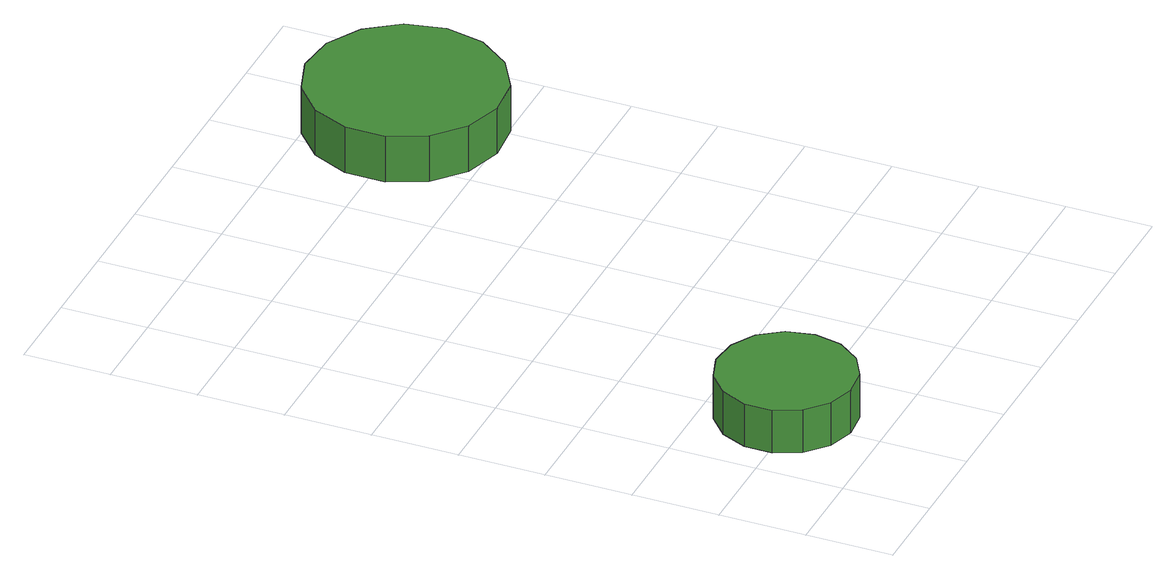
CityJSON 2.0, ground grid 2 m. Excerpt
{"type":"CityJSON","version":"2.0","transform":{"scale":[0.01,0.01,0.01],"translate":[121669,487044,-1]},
"CityObjects":{
"tree1":{"type":"SolitaryVegetationObject","attributes":{"function":"something"},"geometry":[{"type":"MultiSurface","lod":"1","boundaries":[[[0,1,2,3,4,5,6,7,8,9,10,11,12,13,14]],[[15,16,17,18,19,20,21,22,23,24,25,26,27,28,29]],[[0,29,28,1]],[[1,28,27,2]],[[2,27,26,3]],[[3,26,25,4]],[[4,25,24,5]],[[5,24,23,6]],[[6,23,22,7]],[[7,22,21,8]],[[8,21,20,9]],[[9,20,19,10]],[[10,19,18,11]],[[11,18,17,12]],[[12,17,16,13]],[[13,16,15,14]],[[14,15,29,0]]]}]},
"tree2":{"type":"SolitaryVegetationObject","attributes":{"function":"something"},"geometry":[{"type":"MultiSurface","lod":"1","boundaries":[[[30,31,32,33,34,35,36,37,38,39,40,41,42,43,44]],[[45,46,47,48,49,50,51,52,53,54,55,56,57,58,59]],[[30,59,58,31]],[[31,58,57,32]],[[32,57,56,33]],[[33,56,55,34]],[[34,55,54,35]],[[35,54,53,36]],[[36,53,52,37]],[[37,52,51,38]],[[38,51,50,39]],[[39,50,49,40]],[[40,49,48,41]],[[41,48,47,42]],[[42,47,46,43]],[[43,46,45,44]],[[44,45,59,30]]]}]}
},
"vertices":[
[376,224,166],[363,287,166],[325,340,166],[268,372,166],[204,379,166],[142,359,166],[94,315,166],[68,256,166],[68,191,166],[94,132,166],[142,89,166],[204,69,166],[268,75,166],[325,108,166],[363,160,166],[363,160,59],[325,108,59],[268,75,59],[204,69,59],[142,89,59],[94,132,59],[68,191,59],[68,256,59],[94,315,59],[142,359,59],[204,379,59],[268,372,59],[325,340,59],[363,287,59],[376,224,59],
[1166,1409,171],[1147,1500,171],[1092,1575,171],[1012,1621,171],[920,1631,171],[832,1602,171],[763,1540,171],[725,1456,171],[725,1363,171],[763,1278,171],[832,1216,171],[920,1188,171],[1012,1197,171],[1092,1244,171],[1147,1319,171],[1147,1319,57],[1092,1244,57],[1012,1197,57],[920,1188,57],[832,1216,57],[763,1278,57],[725,1363,57],[725,1456,57],[763,1540,57],[832,1602,57],[920,1631,57],[1012,1621,57],[1092,1575,57],[1147,1500,57],[1166,1409,57]
]}
